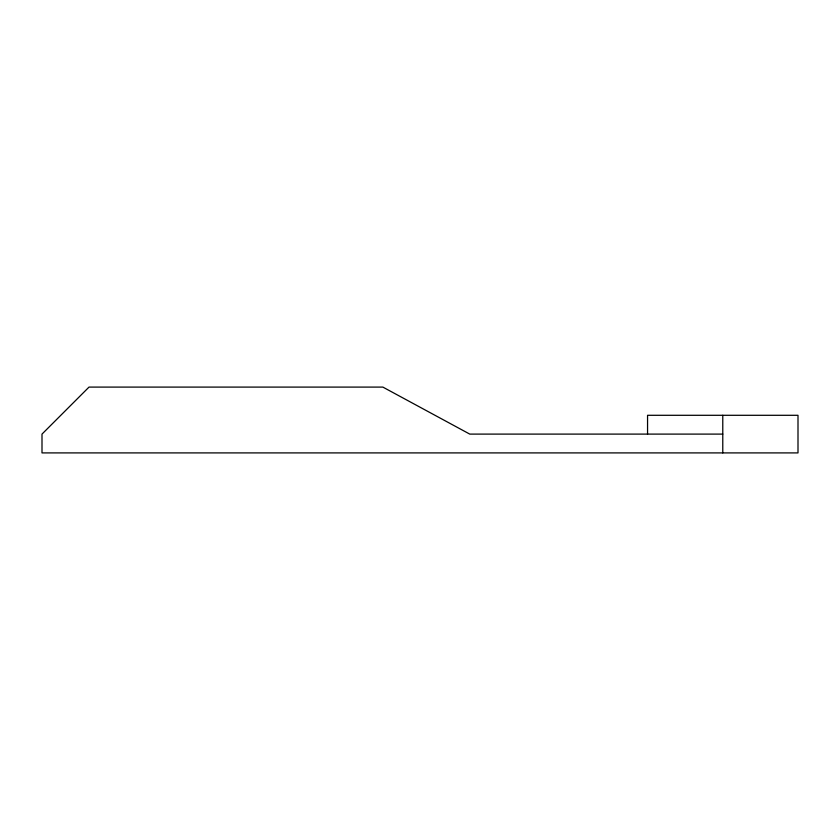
<?xml version="1.0" encoding="UTF-8"?>
<svg xmlns="http://www.w3.org/2000/svg" width="840" height="840" viewBox="0 0 840 840"><rect width="100%" height="100%" fill="white"/><g stroke="black" fill="none" stroke-linecap="round" stroke-linejoin="round"><path stroke-width="1.26" d="M722.778 434.102L469.76 434.102L382.862 387.093L89.019 387.093L42 434.102L42 452.907L798 452.907L798 415.296L647.556 415.296L647.556 434.102M722.778 415.296L722.778 452.907"/></g></svg>
